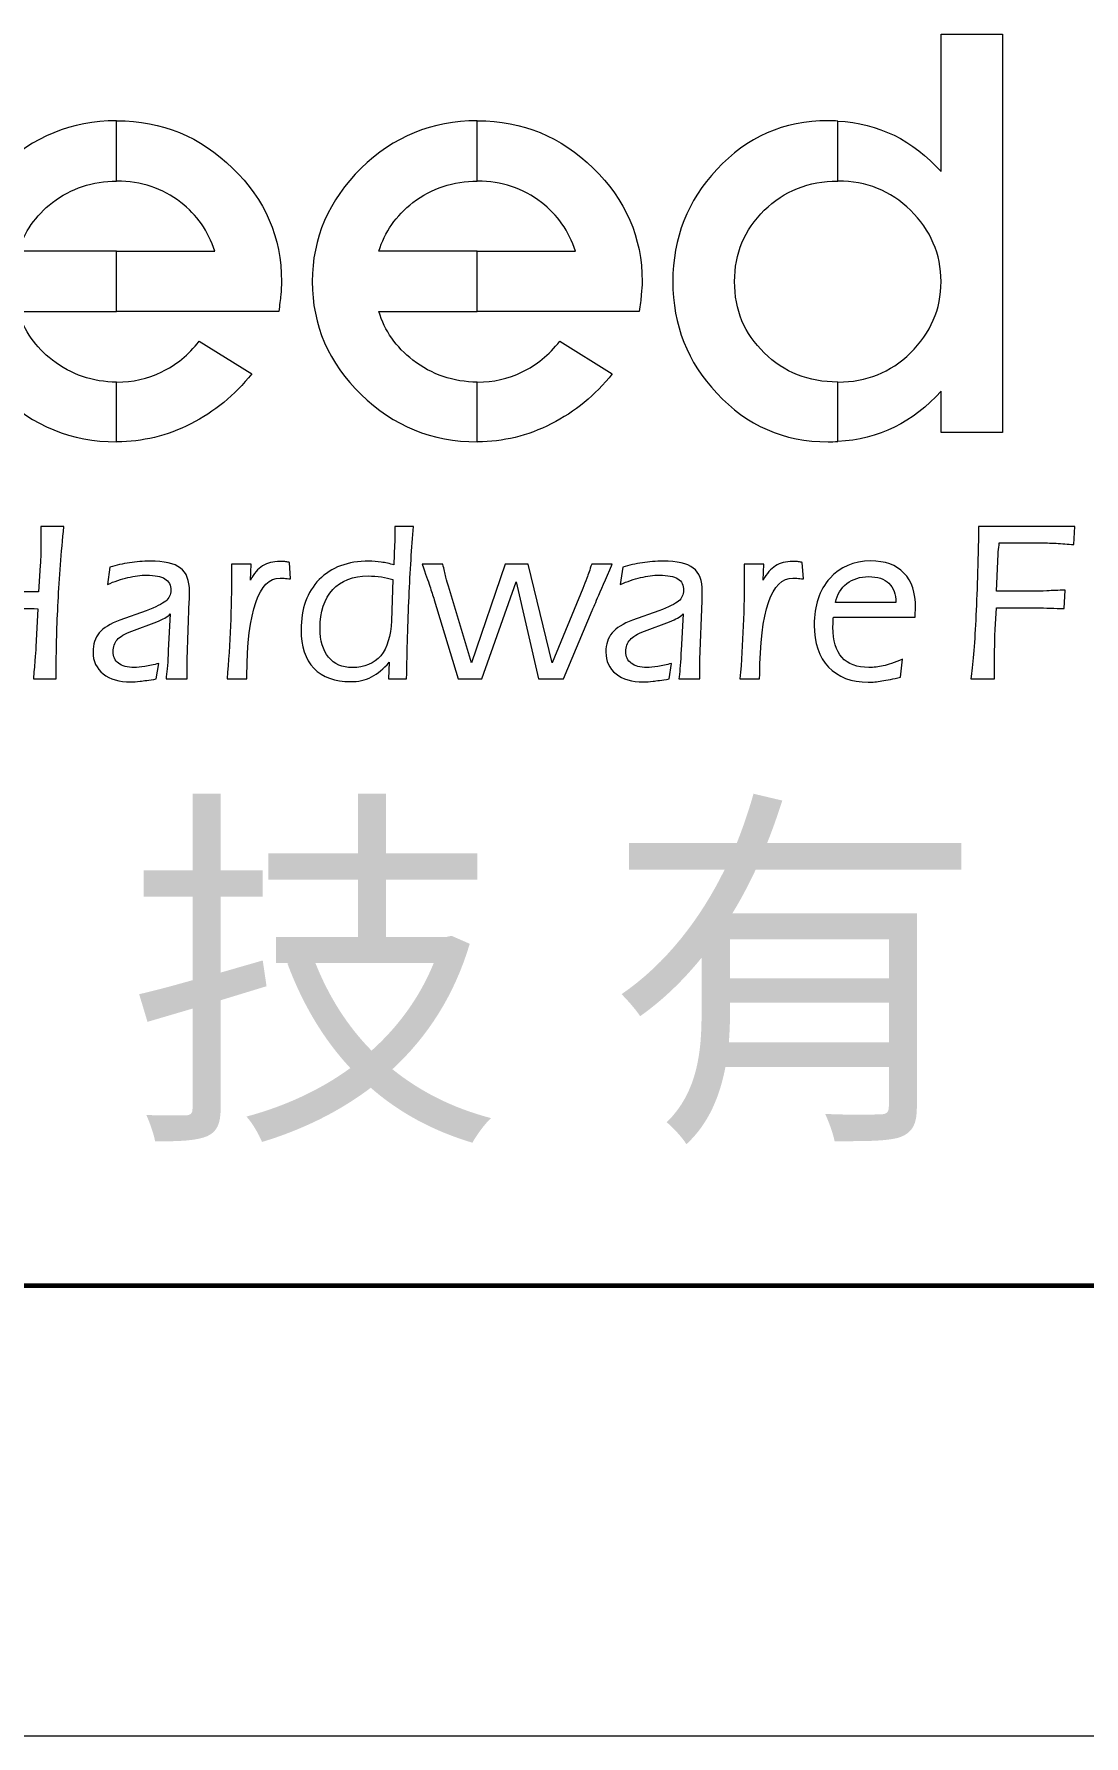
# Model space of a CAD drawing. Header units: millimetres. Extents: x 459 to 746, y 1477 to 1677.
# Drawn here: x 653.09 to 664.74, y 1477.26 to 1496.16 of the extents above; entities that cross this region are included whole.
import ezdxf
from ezdxf.lldxf.tags import DXFTag

# ---------------------------------------------------------------- set-up
doc = ezdxf.new("R2010")
doc.units = ezdxf.units.MM
doc.layers.get('0').update_dxf_attribs({"linetype": 'CONTINUOUS'})
doc.layers.add('Draw', color=7, linetype='CONTINUOUS')
doc.styles.add('L', font='PMingLiU.ttf')
tags = doc.linetypes.add('DASHED', pattern=[25.72, 12.86, -12.86]).pattern_tags.tags
tags[6:7] = [DXFTag(74, 4), DXFTag(75, 0), DXFTag(340, '0'), DXFTag(46, 0.0), DXFTag(50, 0.0), DXFTag(44, 0.0), DXFTag(45, 0.0)]
tags[4:5] = [DXFTag(74, 4), DXFTag(75, 0), DXFTag(340, '0'), DXFTag(46, 0.0), DXFTag(50, 0.0), DXFTag(44, 0.0), DXFTag(45, 0.0)]

# ---------------------------------------------------------------- blocks, each defined once
blk = doc.blocks.new('block 4')
at = {"layer": 'Draw', "lineweight": 0}
for points, knots in [([(285.7, 386.52), (285.7, 386.52), (285.7, 416.01), (285.7, 416.01), (285.7, 416.01), (281.14, 416.01), (281.14, 416.01), (281.14, 416.01), (281.14, 405.83), (281.14, 405.83), (279.06, 408.16), (276.51, 409.41), (273.5, 409.57), (273.5, 409.57), (273.5, 405.13), (273.5, 405.13), (273.51, 405.13), (273.52, 405.13), (273.53, 405.13), (275.63, 405.13), (277.41, 404.41), (278.88, 402.97), (280.38, 401.49), (281.14, 399.73), (281.14, 397.69), (281.14, 395.64), (280.38, 393.89), (278.88, 392.41), (277.41, 390.97), (275.63, 390.25), (273.53, 390.25), (273.52, 390.25), (273.51, 390.25), (273.5, 390.25), (273.5, 390.25), (273.5, 385.85), (273.5, 385.85), (276.54, 386.01), (279.09, 387.26), (281.14, 389.59), (281.14, 389.59), (281.14, 386.52), (281.14, 386.52), (281.14, 386.52), (285.7, 386.52), (285.7, 386.52), (285.7, 386.52), (285.7, 386.52), (285.7, 386.52)], [0, 0, 0, 0, 1, 1, 1, 2, 2, 2, 3, 3, 3, 4, 4, 4, 5, 5, 5, 6, 6, 6, 7, 7, 7, 8, 8, 8, 9, 9, 9, 10, 10, 10, 11, 11, 11, 12, 12, 12, 13, 13, 13, 14, 14, 14, 15, 15, 15, 16, 16, 16, 16]), ([(178.43, 392.86), (178.43, 395.73), (177.1, 397.66), (174.45, 398.67), (174.45, 398.67), (174.5, 398.67), (174.5, 398.67), (174.29, 398.78), (171.95, 399.26), (167.47, 400.1), (165.23, 400.57), (164.11, 401.38), (164.11, 402.56), (164.11, 403.43), (164.66, 404.1), (165.74, 404.56), (166.61, 404.94), (167.65, 405.13), (168.83, 405.13), (170.02, 405.13), (171.07, 404.94), (171.98, 404.56), (173.03, 404.1), (173.56, 403.28), (173.56, 402.11), (173.56, 402.11), (178.07, 402.11), (178.07, 402.11), (178.07, 404.64), (177.03, 406.57), (174.97, 407.88), (173.19, 409.02), (171.14, 409.59), (168.83, 409.59), (166.53, 409.59), (164.48, 409.02), (162.7, 407.88), (160.63, 406.57), (159.6, 404.79), (159.6, 402.56), (159.6, 399.69), (160.93, 397.74), (163.59, 396.71), (163.8, 396.63), (164.48, 396.47), (165.63, 396.24), (166.79, 396.01), (168.43, 395.69), (170.57, 395.28), (172.8, 394.81), (173.92, 394.01), (173.92, 392.86), (173.92, 391.12), (172.23, 390.25), (168.83, 390.25), (168.13, 390.25), (167.51, 390.29), (166.97, 390.39), (166.43, 390.49), (165.93, 390.61), (165.48, 390.78), (165.48, 390.78), (165.53, 390.78), (165.53, 390.78), (164.34, 391.24), (163.75, 392.08), (163.75, 393.31), (163.75, 393.31), (159.23, 393.31), (159.23, 393.31), (159.23, 390.75), (160.34, 388.8), (162.54, 387.47), (164.43, 386.37), (166.53, 385.83), (168.83, 385.83), (170.06, 385.83), (171.19, 385.96), (172.22, 386.24), (173.25, 386.51), (174.22, 386.92), (175.13, 387.47), (177.33, 388.8), (178.43, 390.6), (178.43, 392.86)], [0, 0, 0, 0, 1, 1, 1, 2, 2, 2, 3, 3, 3, 4, 4, 4, 5, 5, 5, 6, 6, 6, 7, 7, 7, 8, 8, 8, 9, 9, 9, 10, 10, 10, 11, 11, 11, 12, 12, 12, 13, 13, 13, 14, 14, 14, 15, 15, 15, 16, 16, 16, 17, 17, 17, 18, 18, 18, 19, 19, 19, 20, 20, 20, 21, 21, 21, 22, 22, 22, 23, 23, 23, 24, 24, 24, 25, 25, 25, 26, 26, 26, 27, 27, 27, 28, 28, 28, 28]), ([(193.49, 409.59), (193.49, 409.59), (193.49, 405.13), (193.49, 405.13), (191.71, 405.13), (190.13, 404.6), (188.74, 403.54), (187.48, 402.56), (186.64, 401.36), (186.22, 399.94), (186.22, 399.94), (193.49, 399.94), (193.49, 399.94), (193.49, 399.94), (193.49, 395.48), (193.49, 395.48), (193.49, 395.48), (186.22, 395.48), (186.22, 395.48), (186.64, 394.04), (187.48, 392.84), (188.74, 391.88), (190.13, 390.8), (191.71, 390.25), (193.49, 390.25), (193.49, 390.25), (193.49, 385.83), (193.49, 385.83), (190.14, 385.83), (187.28, 387.01), (184.91, 389.34), (182.5, 391.66), (181.29, 394.44), (181.29, 397.69), (181.29, 400.91), (182.5, 403.7), (184.91, 406.08), (187.28, 408.41), (190.14, 409.59), (193.49, 409.59), (193.49, 409.59), (193.49, 409.59), (193.49, 409.59)], [0, 0, 0, 0, 1, 1, 1, 2, 2, 2, 3, 3, 3, 4, 4, 4, 5, 5, 5, 6, 6, 6, 7, 7, 7, 8, 8, 8, 9, 9, 9, 10, 10, 10, 11, 11, 11, 12, 12, 12, 13, 13, 13, 14, 14, 14, 14]), ([(205.68, 397.69), (205.68, 400.96), (204.48, 403.76), (202.06, 406.08), (199.69, 408.42), (196.84, 409.59), (193.51, 409.59), (193.5, 409.59), (193.5, 409.59), (193.49, 409.59), (193.49, 409.59), (193.49, 405.13), (193.49, 405.13), (193.5, 405.13), (193.5, 405.13), (193.51, 405.13), (195.3, 405.13), (196.87, 404.6), (198.23, 403.54), (199.42, 402.64), (200.26, 401.44), (200.75, 399.94), (200.75, 399.94), (193.49, 399.94), (193.49, 399.94), (193.49, 399.94), (193.49, 395.48), (193.49, 395.48), (193.49, 395.48), (205.47, 395.48), (205.47, 395.48), (205.54, 395.94), (205.6, 396.35), (205.63, 396.71), (205.67, 397.06), (205.68, 397.39), (205.68, 397.69), (205.68, 397.69), (205.68, 397.69), (205.68, 397.69)], [0, 0, 0, 0, 1, 1, 1, 2, 2, 2, 3, 3, 3, 4, 4, 4, 5, 5, 5, 6, 6, 6, 7, 7, 7, 8, 8, 8, 9, 9, 9, 10, 10, 10, 11, 11, 11, 12, 12, 12, 13, 13, 13, 13]), ([(220.16, 409.59), (220.16, 409.59), (220.16, 405.13), (220.16, 405.13), (218.38, 405.13), (216.8, 404.6), (215.41, 403.54), (214.15, 402.56), (213.31, 401.36), (212.89, 399.94), (212.89, 399.94), (220.16, 399.94), (220.16, 399.94), (220.16, 399.94), (220.16, 395.48), (220.16, 395.48), (220.16, 395.48), (212.89, 395.48), (212.89, 395.48), (213.31, 394.04), (214.15, 392.84), (215.41, 391.88), (216.8, 390.8), (218.38, 390.25), (220.16, 390.25), (220.16, 390.25), (220.16, 385.83), (220.16, 385.83), (216.81, 385.83), (213.95, 387.01), (211.58, 389.34), (209.17, 391.66), (207.96, 394.44), (207.96, 397.69), (207.96, 400.91), (209.17, 403.7), (211.58, 406.08), (213.95, 408.41), (216.81, 409.59), (220.16, 409.59), (220.16, 409.59), (220.16, 409.59), (220.16, 409.59)], [0, 0, 0, 0, 1, 1, 1, 2, 2, 2, 3, 3, 3, 4, 4, 4, 5, 5, 5, 6, 6, 6, 7, 7, 7, 8, 8, 8, 9, 9, 9, 10, 10, 10, 11, 11, 11, 12, 12, 12, 13, 13, 13, 14, 14, 14, 14]), ([(232.35, 397.69), (232.35, 400.96), (231.15, 403.76), (228.73, 406.08), (226.36, 408.42), (223.51, 409.59), (220.18, 409.59), (220.17, 409.59), (220.17, 409.59), (220.16, 409.59), (220.16, 409.59), (220.16, 405.13), (220.16, 405.13), (220.17, 405.13), (220.17, 405.13), (220.18, 405.13), (221.97, 405.13), (223.54, 404.6), (224.91, 403.54), (226.09, 402.64), (226.93, 401.44), (227.42, 399.94), (227.42, 399.94), (220.16, 399.94), (220.16, 399.94), (220.16, 399.94), (220.16, 395.48), (220.16, 395.48), (220.16, 395.48), (232.15, 395.48), (232.15, 395.48), (232.21, 395.94), (232.27, 396.35), (232.3, 396.71), (232.34, 397.06), (232.35, 397.39), (232.35, 397.69), (232.35, 397.69), (232.35, 397.69), (232.35, 397.69)], [0, 0, 0, 0, 1, 1, 1, 2, 2, 2, 3, 3, 3, 4, 4, 4, 5, 5, 5, 6, 6, 6, 7, 7, 7, 8, 8, 8, 9, 9, 9, 10, 10, 10, 11, 11, 11, 12, 12, 12, 13, 13, 13, 13]), ([(246.83, 409.59), (246.83, 409.59), (246.83, 405.13), (246.83, 405.13), (245.06, 405.13), (243.48, 404.6), (242.08, 403.54), (240.82, 402.56), (239.98, 401.36), (239.56, 399.94), (239.56, 399.94), (246.83, 399.94), (246.83, 399.94), (246.83, 399.94), (246.83, 395.48), (246.83, 395.48), (246.83, 395.48), (239.56, 395.48), (239.56, 395.48), (239.98, 394.04), (240.82, 392.84), (242.08, 391.88), (243.48, 390.8), (245.06, 390.25), (246.83, 390.25), (246.83, 390.25), (246.83, 385.83), (246.83, 385.83), (243.48, 385.83), (240.62, 387.01), (238.25, 389.34), (235.84, 391.66), (234.63, 394.44), (234.63, 397.69), (234.63, 400.91), (235.84, 403.7), (238.25, 406.08), (240.62, 408.41), (243.48, 409.59), (246.83, 409.59), (246.83, 409.59), (246.83, 409.59), (246.83, 409.59)], [0, 0, 0, 0, 1, 1, 1, 2, 2, 2, 3, 3, 3, 4, 4, 4, 5, 5, 5, 6, 6, 6, 7, 7, 7, 8, 8, 8, 9, 9, 9, 10, 10, 10, 11, 11, 11, 12, 12, 12, 13, 13, 13, 14, 14, 14, 14]), ([(259.03, 397.69), (259.03, 400.96), (257.82, 403.76), (255.41, 406.08), (253.03, 408.42), (250.18, 409.59), (246.86, 409.59), (246.85, 409.59), (246.84, 409.59), (246.83, 409.59), (246.83, 409.59), (246.83, 405.13), (246.83, 405.13), (246.84, 405.13), (246.85, 405.13), (246.86, 405.13), (248.64, 405.13), (250.21, 404.6), (251.58, 403.54), (252.77, 402.64), (253.61, 401.44), (254.1, 399.94), (254.1, 399.94), (246.83, 399.94), (246.83, 399.94), (246.83, 399.94), (246.83, 395.48), (246.83, 395.48), (246.83, 395.48), (258.82, 395.48), (258.82, 395.48), (258.89, 395.94), (258.94, 396.35), (258.97, 396.71), (259.01, 397.06), (259.03, 397.39), (259.03, 397.69), (259.03, 397.69), (259.03, 397.69), (259.03, 397.69)], [0, 0, 0, 0, 1, 1, 1, 2, 2, 2, 3, 3, 3, 4, 4, 4, 5, 5, 5, 6, 6, 6, 7, 7, 7, 8, 8, 8, 9, 9, 9, 10, 10, 10, 11, 11, 11, 12, 12, 12, 13, 13, 13, 13]), ([(273.5, 409.57), (273.5, 409.57), (273.5, 405.13), (273.5, 405.13), (271.34, 405.13), (269.54, 404.4), (268.07, 402.97), (266.6, 401.52), (265.87, 399.76), (265.87, 397.69), (265.87, 395.59), (266.6, 393.83), (268.07, 392.41), (269.54, 390.97), (271.34, 390.25), (273.5, 390.25), (273.5, 390.25), (273.5, 385.85), (273.5, 385.85), (273.27, 385.84), (273.03, 385.83), (272.79, 385.83), (269.51, 385.83), (266.76, 387.03), (264.56, 389.43), (262.39, 391.72), (261.3, 394.47), (261.3, 397.69), (261.3, 400.91), (262.39, 403.68), (264.56, 405.99), (266.76, 408.39), (269.51, 409.59), (272.79, 409.59), (273.03, 409.59), (273.27, 409.58), (273.5, 409.57), (273.5, 409.57), (273.5, 409.57), (273.5, 409.57)], [0, 0, 0, 0, 1, 1, 1, 2, 2, 2, 3, 3, 3, 4, 4, 4, 5, 5, 5, 6, 6, 6, 7, 7, 7, 8, 8, 8, 9, 9, 9, 10, 10, 10, 11, 11, 11, 12, 12, 12, 13, 13, 13, 13]), ([(193.49, 385.83), (193.49, 385.83), (193.49, 385.83), (193.49, 385.83), (193.5, 385.83), (193.5, 385.83), (193.51, 385.83), (195.4, 385.83), (197.22, 386.27), (198.97, 387.16), (200.72, 388.04), (202.22, 389.28), (203.48, 390.86), (203.48, 390.86), (199.6, 393.27), (199.6, 393.27), (198.79, 392.26), (197.87, 391.51), (196.82, 391), (195.77, 390.5), (194.67, 390.25), (193.51, 390.25), (193.5, 390.25), (193.5, 390.25), (193.49, 390.25), (193.49, 390.25), (193.49, 385.83), (193.49, 385.83), (193.49, 385.83), (193.49, 385.83), (193.49, 385.83)], [0, 0, 0, 0, 1, 1, 1, 2, 2, 2, 3, 3, 3, 4, 4, 4, 5, 5, 5, 6, 6, 6, 7, 7, 7, 8, 8, 8, 9, 9, 9, 10, 10, 10, 10]), ([(220.16, 385.83), (220.16, 385.83), (220.16, 385.83), (220.16, 385.83), (220.17, 385.83), (220.17, 385.83), (220.18, 385.83), (222.07, 385.83), (223.89, 386.27), (225.64, 387.16), (227.39, 388.04), (228.89, 389.28), (230.15, 390.86), (230.15, 390.86), (226.27, 393.27), (226.27, 393.27), (225.47, 392.26), (224.54, 391.51), (223.49, 391), (222.44, 390.5), (221.34, 390.25), (220.18, 390.25), (220.17, 390.25), (220.17, 390.25), (220.16, 390.25), (220.16, 390.25), (220.16, 385.83), (220.16, 385.83), (220.16, 385.83), (220.16, 385.83), (220.16, 385.83)], [0, 0, 0, 0, 1, 1, 1, 2, 2, 2, 3, 3, 3, 4, 4, 4, 5, 5, 5, 6, 6, 6, 7, 7, 7, 8, 8, 8, 9, 9, 9, 10, 10, 10, 10]), ([(246.83, 385.83), (246.83, 385.83), (246.83, 385.83), (246.83, 385.83), (246.84, 385.83), (246.85, 385.83), (246.86, 385.83), (248.75, 385.83), (250.56, 386.27), (252.31, 387.16), (254.06, 388.04), (255.56, 389.28), (256.82, 390.86), (256.82, 390.86), (252.94, 393.27), (252.94, 393.27), (252.14, 392.26), (251.21, 391.51), (250.16, 391), (249.11, 390.5), (248.01, 390.25), (246.86, 390.25), (246.85, 390.25), (246.84, 390.25), (246.83, 390.25), (246.83, 390.25), (246.83, 385.83), (246.83, 385.83), (246.83, 385.83), (246.83, 385.83), (246.83, 385.83)], [0, 0, 0, 0, 1, 1, 1, 2, 2, 2, 3, 3, 3, 4, 4, 4, 5, 5, 5, 6, 6, 6, 7, 7, 7, 8, 8, 8, 9, 9, 9, 10, 10, 10, 10])]:
    blk.add_open_spline(points, degree=3, knots=knots, dxfattribs=at)
blk = doc.blocks.new('block 3')
at = {"layer": 'Draw'}
blk.add_blockref('block 4', (0, 0), dxfattribs=at)
blk = doc.blocks.new('block 6')
at = {"layer": 'Draw', "lineweight": 0}
for points, knots in [([(207.27, 368.28), (207.27, 368.28), (205.56, 368.28), (205.56, 368.28), (205.72, 369.68), (205.85, 371.34), (205.95, 373.26), (206.05, 375.19), (206.11, 377.29), (206.14, 379.56), (206.14, 379.56), (207.85, 379.57), (207.85, 379.57), (207.81, 379.21), (207.77, 378.85), (207.74, 378.47), (207.71, 378.1), (207.68, 377.69), (207.66, 377.23), (207.66, 377.23), (207.51, 374.73), (207.51, 374.73), (207.97, 374.72), (208.44, 374.72), (208.93, 374.71), (209.42, 374.71), (210.08, 374.71), (210.92, 374.71), (211.58, 374.71), (212.17, 374.71), (212.71, 374.71), (213.25, 374.72), (213.81, 374.72), (214.39, 374.73), (214.39, 374.73), (214.51, 376.68), (214.51, 376.68), (214.53, 376.97), (214.54, 377.25), (214.55, 377.53), (214.55, 377.81), (214.56, 378.17), (214.56, 378.59), (214.56, 378.59), (214.56, 379.56), (214.56, 379.56), (214.56, 379.56), (216.25, 379.56), (216.25, 379.56), (216.06, 377.63), (215.93, 375.77), (215.83, 374), (215.74, 372.23), (215.69, 370.58), (215.69, 369.05), (215.69, 369.05), (215.69, 368.28), (215.69, 368.28), (215.69, 368.28), (214, 368.28), (214, 368.28), (214.04, 368.77), (214.08, 369.22), (214.11, 369.63), (214.15, 370.05), (214.17, 370.39), (214.18, 370.65), (214.18, 370.65), (214.32, 373.48), (214.32, 373.48), (213.63, 373.5), (212.99, 373.51), (212.42, 373.52), (211.85, 373.53), (211.34, 373.54), (210.89, 373.54), (210.45, 373.54), (209.95, 373.53), (209.38, 373.52), (208.81, 373.51), (208.17, 373.5), (207.46, 373.49), (207.46, 373.49), (207.37, 371.95), (207.37, 371.95), (207.35, 371.38), (207.33, 370.79), (207.31, 370.18), (207.29, 369.57), (207.28, 368.94), (207.27, 368.28)], [0, 0, 0, 0, 1, 1, 1, 2, 2, 2, 3, 3, 3, 4, 4, 4, 5, 5, 5, 6, 6, 6, 7, 7, 7, 8, 8, 8, 9, 9, 9, 10, 10, 10, 11, 11, 11, 12, 12, 12, 13, 13, 13, 14, 14, 14, 15, 15, 15, 16, 16, 16, 17, 17, 17, 18, 18, 18, 19, 19, 19, 20, 20, 20, 21, 21, 21, 22, 22, 22, 23, 23, 23, 24, 24, 24, 25, 25, 25, 26, 26, 26, 27, 27, 27, 28, 28, 28, 29, 29, 29, 30, 30, 30, 30]), ([(240.27, 368.28), (240.27, 368.28), (240.32, 369.51), (240.32, 369.51), (239.91, 369.02), (239.47, 368.67), (239.01, 368.43), (238.54, 368.19), (238.03, 368.08), (237.48, 368.08), (236.3, 368.08), (235.39, 368.41), (234.75, 369.07), (234.12, 369.74), (233.8, 370.69), (233.8, 371.91), (233.8, 373.48), (234.25, 374.72), (235.14, 375.63), (236.03, 376.54), (237.26, 377), (238.82, 377), (239.12, 377), (239.42, 376.97), (239.73, 376.93), (240.04, 376.88), (240.36, 376.81), (240.67, 376.72), (240.67, 376.72), (240.69, 377.48), (240.69, 377.48), (240.7, 377.81), (240.71, 378.13), (240.73, 378.44), (240.73, 378.5), (240.73, 378.54), (240.73, 378.54), (240.73, 378.54), (240.73, 379.57), (240.73, 379.57), (240.73, 379.57), (242.12, 379.57), (242.12, 379.57), (241.99, 378), (241.87, 376.27), (241.79, 374.35), (241.7, 372.44), (241.64, 370.42), (241.61, 368.28), (241.61, 368.28), (240.27, 368.28), (240.27, 368.28), (240.27, 368.28), (240.27, 368.28), (240.27, 368.28)], [0, 0, 0, 0, 1, 1, 1, 2, 2, 2, 3, 3, 3, 4, 4, 4, 5, 5, 5, 6, 6, 6, 7, 7, 7, 8, 8, 8, 9, 9, 9, 10, 10, 10, 11, 11, 11, 12, 12, 12, 13, 13, 13, 14, 14, 14, 15, 15, 15, 16, 16, 16, 17, 17, 17, 18, 18, 18, 18]), ([(283.34, 368.28), (283.49, 369.28), (283.61, 370.73), (283.71, 372.63), (283.8, 374.53), (283.88, 376.84), (283.92, 379.56), (283.92, 379.56), (291.04, 379.57), (291.04, 379.57), (291.04, 379.57), (290.96, 378.22), (290.96, 378.22), (290.52, 378.26), (290.08, 378.3), (289.66, 378.32), (289.23, 378.34), (288.8, 378.35), (288.37, 378.35), (288.37, 378.35), (285.45, 378.35), (285.45, 378.35), (285.43, 378.14), (285.4, 377.92), (285.38, 377.69), (285.36, 377.46), (285.35, 377.23), (285.34, 377), (285.34, 377), (285.25, 374.78), (285.25, 374.78), (285.25, 374.78), (288.15, 374.78), (288.15, 374.78), (288.3, 374.78), (288.58, 374.78), (288.98, 374.8), (289.39, 374.82), (289.83, 374.84), (290.32, 374.86), (290.32, 374.86), (290.25, 373.49), (290.25, 373.49), (289.9, 373.5), (289.56, 373.51), (289.23, 373.52), (288.89, 373.53), (288.55, 373.54), (288.22, 373.54), (288.22, 373.54), (285.24, 373.54), (285.24, 373.54), (285.24, 373.54), (285.14, 371.95), (285.14, 371.95), (285.13, 371.54), (285.12, 371.11), (285.11, 370.66), (285.1, 370.22), (285.1, 369.76), (285.1, 369.27), (285.1, 369.27), (285.1, 368.28), (285.1, 368.28), (285.1, 368.28), (283.34, 368.28), (283.34, 368.28)], [0, 0, 0, 0, 1, 1, 1, 2, 2, 2, 3, 3, 3, 4, 4, 4, 5, 5, 5, 6, 6, 6, 7, 7, 7, 8, 8, 8, 9, 9, 9, 10, 10, 10, 11, 11, 11, 12, 12, 12, 13, 13, 13, 14, 14, 14, 15, 15, 15, 16, 16, 16, 17, 17, 17, 18, 18, 18, 19, 19, 19, 20, 20, 20, 21, 21, 21, 22, 22, 22, 22]), ([(223.09, 368.28), (222.56, 368.2), (222.16, 368.14), (221.9, 368.11), (221.64, 368.07), (221.41, 368.06), (221.2, 368.06), (220.35, 368.06), (219.67, 368.26), (219.17, 368.66), (218.67, 369.06), (218.41, 369.59), (218.41, 370.26), (218.41, 370.85), (218.57, 371.32), (218.87, 371.69), (219.18, 372.05), (219.69, 372.37), (220.4, 372.63), (220.4, 372.63), (222.34, 373.33), (222.34, 373.33), (223.06, 373.59), (223.54, 373.83), (223.79, 374.04), (224.04, 374.25), (224.17, 374.52), (224.17, 374.84), (224.17, 375.22), (224.02, 375.51), (223.73, 375.69), (223.44, 375.87), (222.99, 375.96), (222.37, 375.96), (221.93, 375.96), (221.47, 375.9), (220.99, 375.78), (220.5, 375.67), (220, 375.5), (219.47, 375.27), (219.47, 375.27), (219.66, 376.55), (219.66, 376.55), (220.14, 376.7), (220.62, 376.81), (221.11, 376.88), (221.61, 376.96), (222.12, 377), (222.63, 377), (223.68, 377), (224.43, 376.83), (224.88, 376.49), (225.33, 376.14), (225.55, 375.56), (225.55, 374.74), (225.55, 374.55), (225.55, 374.41), (225.55, 374.32), (225.54, 374.22), (225.54, 374.14), (225.53, 374.06), (225.53, 374.06), (225.37, 369.72), (225.37, 369.72), (225.37, 369.72), (225.37, 368.28), (225.37, 368.28), (225.37, 368.28), (223.81, 368.28), (223.81, 368.28), (223.87, 368.69), (223.93, 369.29), (223.97, 370.07), (223.97, 370.21), (223.98, 370.31), (223.98, 370.38), (223.98, 370.38), (224.13, 373.09), (224.13, 373.09), (224.01, 372.98), (223.87, 372.88), (223.72, 372.79), (223.57, 372.7), (223.37, 372.61), (223.12, 372.51), (223.12, 372.51), (221.27, 371.81), (221.27, 371.81), (220.76, 371.62), (220.4, 371.41), (220.2, 371.18), (220, 370.95), (219.9, 370.66), (219.9, 370.31), (219.9, 369.93), (220.03, 369.64), (220.3, 369.44), (220.56, 369.23), (220.95, 369.13), (221.46, 369.13), (221.67, 369.13), (221.94, 369.16), (222.25, 369.21), (222.57, 369.26), (222.9, 369.33), (223.27, 369.42), (223.27, 369.42), (223.09, 368.28), (223.09, 368.28)], [0, 0, 0, 0, 1, 1, 1, 2, 2, 2, 3, 3, 3, 4, 4, 4, 5, 5, 5, 6, 6, 6, 7, 7, 7, 8, 8, 8, 9, 9, 9, 10, 10, 10, 11, 11, 11, 12, 12, 12, 13, 13, 13, 14, 14, 14, 15, 15, 15, 16, 16, 16, 17, 17, 17, 18, 18, 18, 19, 19, 19, 20, 20, 20, 21, 21, 21, 22, 22, 22, 23, 23, 23, 24, 24, 24, 25, 25, 25, 26, 26, 26, 27, 27, 27, 28, 28, 28, 29, 29, 29, 30, 30, 30, 31, 31, 31, 32, 32, 32, 33, 33, 33, 34, 34, 34, 35, 35, 35, 36, 36, 36, 36]), ([(228.33, 368.28), (228.44, 369.59), (228.53, 370.9), (228.58, 372.21), (228.63, 373.53), (228.66, 374.85), (228.66, 376.17), (228.66, 376.17), (228.66, 376.77), (228.66, 376.77), (228.66, 376.77), (230.11, 376.77), (230.11, 376.77), (230.11, 376.77), (230.06, 375.6), (230.06, 375.6), (230.31, 376.09), (230.61, 376.44), (230.96, 376.65), (231.3, 376.87), (231.73, 376.97), (232.24, 376.97), (232.44, 376.97), (232.58, 376.97), (232.68, 376.95), (232.78, 376.94), (232.87, 376.92), (232.94, 376.89), (232.94, 376.89), (233.03, 375.68), (233.03, 375.68), (232.84, 375.7), (232.68, 375.72), (232.54, 375.73), (232.4, 375.74), (232.31, 375.75), (232.26, 375.75), (230.66, 375.75), (229.84, 373.34), (229.79, 368.53), (229.79, 368.42), (229.78, 368.34), (229.78, 368.28), (229.78, 368.28), (228.33, 368.28), (228.33, 368.28)], [0, 0, 0, 0, 1, 1, 1, 2, 2, 2, 3, 3, 3, 4, 4, 4, 5, 5, 5, 6, 6, 6, 7, 7, 7, 8, 8, 8, 9, 9, 9, 10, 10, 10, 11, 11, 11, 12, 12, 12, 13, 13, 13, 14, 14, 14, 15, 15, 15, 15]), ([(253.21, 368.28), (253.21, 368.28), (251.36, 368.28), (251.36, 368.28), (251.36, 368.28), (249.71, 375.46), (249.71, 375.46), (249.71, 375.46), (247.18, 368.28), (247.18, 368.28), (247.18, 368.28), (245.42, 368.28), (245.42, 368.28), (245.42, 368.28), (243.65, 374.13), (243.65, 374.13), (243.55, 374.45), (243.44, 374.79), (243.32, 375.15), (243.2, 375.52), (243.01, 376.06), (242.76, 376.77), (242.76, 376.77), (244.29, 376.77), (244.29, 376.77), (244.37, 376.41), (244.45, 376.1), (244.52, 375.82), (244.59, 375.55), (244.65, 375.33), (244.71, 375.15), (244.71, 375.15), (246.42, 369.46), (246.42, 369.46), (246.42, 369.46), (248.9, 376.77), (248.9, 376.77), (248.9, 376.77), (250.61, 376.77), (250.61, 376.77), (250.61, 376.77), (252.37, 369.46), (252.37, 369.46), (252.37, 369.46), (254.64, 374.98), (254.64, 374.98), (254.74, 375.23), (254.84, 375.48), (254.94, 375.75), (255.04, 376.02), (255.16, 376.36), (255.3, 376.77), (255.3, 376.77), (256.81, 376.77), (256.81, 376.77), (256.32, 375.62), (255.96, 374.79), (255.74, 374.28), (255.53, 373.77), (255.39, 373.46), (255.34, 373.34), (255.34, 373.34), (253.21, 368.28), (253.21, 368.28)], [0, 0, 0, 0, 1, 1, 1, 2, 2, 2, 3, 3, 3, 4, 4, 4, 5, 5, 5, 6, 6, 6, 7, 7, 7, 8, 8, 8, 9, 9, 9, 10, 10, 10, 11, 11, 11, 12, 12, 12, 13, 13, 13, 14, 14, 14, 15, 15, 15, 16, 16, 16, 17, 17, 17, 18, 18, 18, 19, 19, 19, 20, 20, 20, 21, 21, 21, 21]), ([(261.02, 368.28), (260.49, 368.2), (260.09, 368.14), (259.84, 368.11), (259.58, 368.07), (259.34, 368.06), (259.13, 368.06), (258.28, 368.06), (257.6, 368.26), (257.1, 368.66), (256.6, 369.06), (256.35, 369.59), (256.35, 370.26), (256.35, 370.85), (256.5, 371.32), (256.81, 371.69), (257.11, 372.05), (257.62, 372.37), (258.33, 372.63), (258.33, 372.63), (260.27, 373.33), (260.27, 373.33), (260.99, 373.59), (261.47, 373.83), (261.72, 374.04), (261.97, 374.25), (262.1, 374.52), (262.1, 374.84), (262.1, 375.22), (261.96, 375.51), (261.67, 375.69), (261.38, 375.87), (260.92, 375.96), (260.31, 375.96), (259.87, 375.96), (259.41, 375.9), (258.92, 375.78), (258.43, 375.67), (257.93, 375.5), (257.41, 375.27), (257.41, 375.27), (257.6, 376.55), (257.6, 376.55), (258.07, 376.7), (258.55, 376.81), (259.05, 376.88), (259.54, 376.96), (260.05, 377), (260.57, 377), (261.62, 377), (262.36, 376.83), (262.81, 376.49), (263.26, 376.14), (263.48, 375.56), (263.48, 374.74), (263.48, 374.55), (263.48, 374.41), (263.48, 374.32), (263.48, 374.22), (263.47, 374.14), (263.47, 374.06), (263.47, 374.06), (263.3, 369.72), (263.3, 369.72), (263.3, 369.72), (263.3, 368.28), (263.3, 368.28), (263.3, 368.28), (261.74, 368.28), (261.74, 368.28), (261.81, 368.69), (261.86, 369.29), (261.9, 370.07), (261.9, 370.21), (261.91, 370.31), (261.92, 370.38), (261.92, 370.38), (262.07, 373.09), (262.07, 373.09), (261.94, 372.98), (261.81, 372.88), (261.65, 372.79), (261.5, 372.7), (261.3, 372.61), (261.06, 372.51), (261.06, 372.51), (259.2, 371.81), (259.2, 371.81), (258.69, 371.62), (258.34, 371.41), (258.14, 371.18), (257.93, 370.95), (257.83, 370.66), (257.83, 370.31), (257.83, 369.93), (257.96, 369.64), (258.23, 369.44), (258.5, 369.23), (258.88, 369.13), (259.39, 369.13), (259.61, 369.13), (259.87, 369.16), (260.19, 369.21), (260.5, 369.26), (260.84, 369.33), (261.2, 369.42), (261.2, 369.42), (261.02, 368.28), (261.02, 368.28)], [0, 0, 0, 0, 1, 1, 1, 2, 2, 2, 3, 3, 3, 4, 4, 4, 5, 5, 5, 6, 6, 6, 7, 7, 7, 8, 8, 8, 9, 9, 9, 10, 10, 10, 11, 11, 11, 12, 12, 12, 13, 13, 13, 14, 14, 14, 15, 15, 15, 16, 16, 16, 17, 17, 17, 18, 18, 18, 19, 19, 19, 20, 20, 20, 21, 21, 21, 22, 22, 22, 23, 23, 23, 24, 24, 24, 25, 25, 25, 26, 26, 26, 27, 27, 27, 28, 28, 28, 29, 29, 29, 30, 30, 30, 31, 31, 31, 32, 32, 32, 33, 33, 33, 34, 34, 34, 35, 35, 35, 36, 36, 36, 36]), ([(266.27, 368.28), (266.38, 369.59), (266.46, 370.9), (266.51, 372.21), (266.57, 373.53), (266.59, 374.85), (266.59, 376.17), (266.59, 376.17), (266.59, 376.77), (266.59, 376.77), (266.59, 376.77), (268.04, 376.77), (268.04, 376.77), (268.04, 376.77), (267.99, 375.6), (267.99, 375.6), (268.25, 376.09), (268.55, 376.44), (268.89, 376.65), (269.23, 376.87), (269.66, 376.97), (270.18, 376.97), (270.37, 376.97), (270.52, 376.97), (270.61, 376.95), (270.71, 376.94), (270.8, 376.92), (270.88, 376.89), (270.88, 376.89), (270.96, 375.68), (270.96, 375.68), (270.78, 375.7), (270.62, 375.72), (270.48, 375.73), (270.34, 375.74), (270.24, 375.75), (270.19, 375.75), (268.59, 375.75), (267.77, 373.34), (267.73, 368.53), (267.72, 368.42), (267.72, 368.34), (267.72, 368.28), (267.72, 368.28), (266.27, 368.28), (266.27, 368.28)], [0, 0, 0, 0, 1, 1, 1, 2, 2, 2, 3, 3, 3, 4, 4, 4, 5, 5, 5, 6, 6, 6, 7, 7, 7, 8, 8, 8, 9, 9, 9, 10, 10, 10, 11, 11, 11, 12, 12, 12, 13, 13, 13, 14, 14, 14, 15, 15, 15, 15]), ([(273.18, 372.84), (273.18, 372.79), (273.17, 372.72), (273.17, 372.64), (273.15, 372.38), (273.15, 372.2), (273.15, 372.1), (273.15, 371.12), (273.37, 370.37), (273.81, 369.88), (274.26, 369.38), (274.92, 369.13), (275.81, 369.13), (276.16, 369.13), (276.51, 369.17), (276.86, 369.25), (277.21, 369.33), (277.69, 369.49), (278.3, 369.75), (278.3, 369.75), (278.15, 368.42), (278.15, 368.42), (277.6, 368.28), (277.14, 368.19), (276.77, 368.13), (276.39, 368.07), (276.06, 368.04), (275.76, 368.04), (274.5, 368.04), (273.52, 368.42), (272.82, 369.16), (272.12, 369.91), (271.76, 370.94), (271.76, 372.27), (271.76, 373.71), (272.15, 374.86), (272.91, 375.72), (273.67, 376.58), (274.68, 377.01), (275.94, 377.01), (277.01, 377.01), (277.83, 376.72), (278.4, 376.12), (278.97, 375.53), (279.26, 374.67), (279.26, 373.55), (279.26, 373.5), (279.25, 373.38), (279.24, 373.21), (279.23, 373.05), (279.23, 372.92), (279.23, 372.84), (279.23, 372.84), (273.18, 372.84), (273.18, 372.84), (273.18, 372.84), (273.18, 372.84), (273.18, 372.84)], [0, 0, 0, 0, 1, 1, 1, 2, 2, 2, 3, 3, 3, 4, 4, 4, 5, 5, 5, 6, 6, 6, 7, 7, 7, 8, 8, 8, 9, 9, 9, 10, 10, 10, 11, 11, 11, 12, 12, 12, 13, 13, 13, 14, 14, 14, 15, 15, 15, 16, 16, 16, 17, 17, 17, 18, 18, 18, 19, 19, 19, 19]), ([(240.59, 375.63), (240.59, 375.63), (240.59, 375.63), (240.59, 375.63), (240.33, 375.72), (240.05, 375.79), (239.74, 375.83), (239.43, 375.88), (239.1, 375.9), (238.77, 375.9), (237.63, 375.9), (236.75, 375.56), (236.14, 374.89), (235.52, 374.22), (235.21, 373.26), (235.21, 372.02), (235.21, 371.11), (235.42, 370.4), (235.84, 369.89), (236.26, 369.37), (236.84, 369.12), (237.58, 369.12), (238.5, 369.12), (239.2, 369.41), (239.69, 370), (240.18, 370.59), (240.44, 371.45), (240.48, 372.59), (240.48, 372.59), (240.59, 375.63), (240.59, 375.63)], [0, 0, 0, 0, 1, 1, 1, 2, 2, 2, 3, 3, 3, 4, 4, 4, 5, 5, 5, 6, 6, 6, 7, 7, 7, 8, 8, 8, 9, 9, 9, 10, 10, 10, 10]), ([(273.33, 373.94), (273.33, 373.94), (273.33, 373.94), (273.33, 373.94), (273.33, 373.94), (277.81, 373.94), (277.81, 373.94), (277.81, 374.56), (277.63, 375.03), (277.29, 375.36), (276.94, 375.69), (276.44, 375.85), (275.79, 375.85), (275.15, 375.85), (274.61, 375.68), (274.17, 375.34), (273.73, 375), (273.45, 374.54), (273.33, 373.94)], [0, 0, 0, 0, 1, 1, 1, 2, 2, 2, 3, 3, 3, 4, 4, 4, 5, 5, 5, 6, 6, 6, 6])]:
    blk.add_open_spline(points, degree=3, knots=knots, dxfattribs=at)

msp = doc.modelspace()

# ---------------------------------------------------------------- linework, layer by layer
at = {"color": 7, "linetype": 'Continuous', "lineweight": 60}
msp.add_line((464.206, 1482.264), (741.206, 1482.264), dxfattribs=at)
at = {"color": 18, "linetype": 'DASHED', "lineweight": 5, "ltscale": 1.75}
msp.add_line((459.206, 1477.264), (746.206, 1477.264), dxfattribs=at)

# ---------------------------------------------------------------- block references
at = {"xscale": 0.1500000000000909, "yscale": 0.1500000000000909, "zscale": 0.15}
for name in ['block 3', 'block 6']:
    msp.add_blockref(name, (620.981, 1433.757), dxfattribs=at)

# ---------------------------------------------------------------- texts
at = {"color": 0, "style": 'L'}
msp.add_text('矽 递 科 技 有 限 公 司', height=3.08411, dxfattribs=at).set_placement((638.116, 1484.191))

doc.saveas('drawing.dxf')
